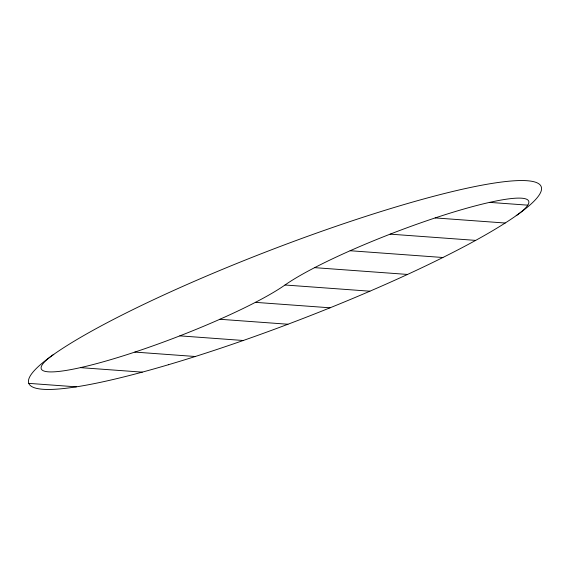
<?xml version="1.0" encoding="UTF-8"?>
<svg xmlns="http://www.w3.org/2000/svg" width="570" height="570" viewBox="0 0 570 570"><rect width="100%" height="100%" fill="white"/><g stroke="black" fill="none" stroke-linecap="round" stroke-linejoin="round"><path stroke-width="0.85" d="M489.58 202.379L527.806 205.164M435.174 217.918L505.17 223.027M390.158 234.142L475.672 240.383M350.137 250.729L442.89 257.505M314.612 267.651L407.522 274.434M53.78 354.355A137.22 18.86 -21 0 0 113.808 358.737A137.22 18.86 -21 0 0 285.007 285L369.88 291.199M255.381 302.349L330.044 307.8M219.856 319.271L287.943 324.237M179.835 335.858L243.248 340.49M134.826 352.082L195.268 356.499M80.413 367.629L142.243 372.139M28.813 383.368L76.337 386.838M285.007 285A137.206 18.86 -21 0 1 456.192 211.27A137.206 18.86 -21 0 1 516.213 215.645M168.357 364.743A274.419 37.72 -21 0 0 541.208 186.696A274.419 37.72 -21 0 0 145.436 303.561A274.419 37.72 -21 0 0 168.357 364.743"/></g></svg>
